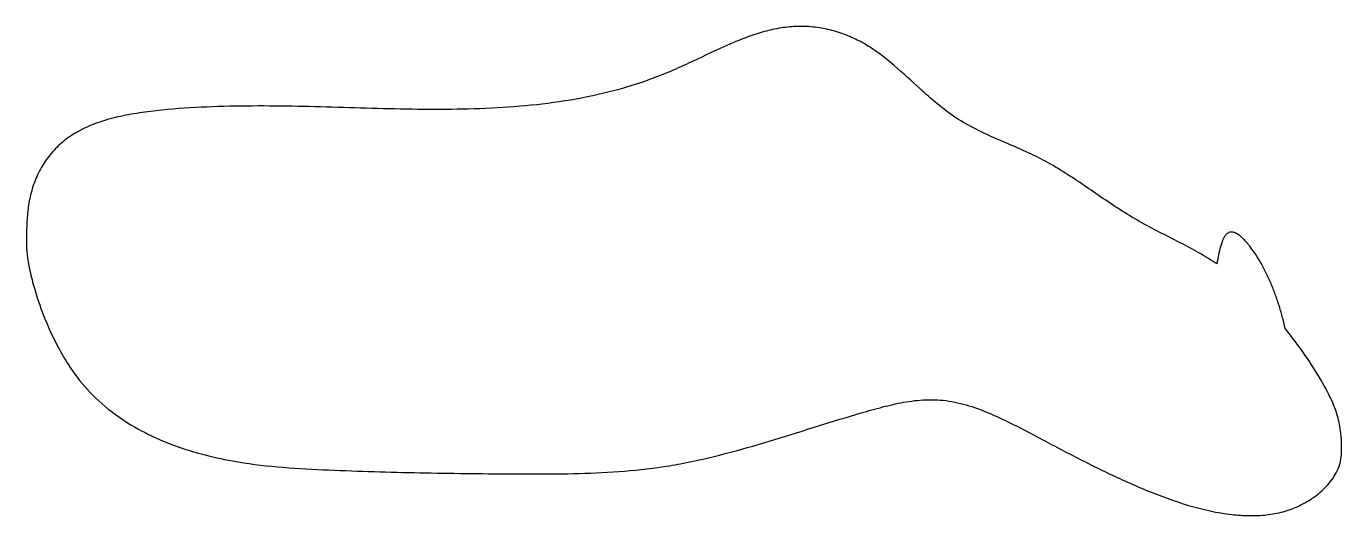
# Model space of a CAD drawing. Header units: millimetres. Extents: x 1 to 299, y 32 to 143.
import ezdxf

# ---------------------------------------------------------------- set-up
doc = ezdxf.new("R2010")
doc.units = ezdxf.units.MM
doc.layers.add('outline', color=7, linetype='Continuous')

msp = doc.modelspace()

# ---------------------------------------------------------------- linework, layer by layer
at = {"layer": 'outline'}
for points, knots in [([(270.77, 89.23), (270.49, 89.42), (270.21, 89.6), (267.1, 91.59), (264.13, 93.17), (258.08, 96.26), (255.01, 97.79), (249.04, 101.28), (246.16, 103.24), (240.46, 107.15), (237.64, 109.1), (233.25, 111.76), (231.76, 112.6), (228.72, 114.14), (227.18, 114.83), (222.44, 116.9), (219.21, 118.2), (214.55, 120.58), (213.02, 121.44), (210.07, 123.37), (208.66, 124.45), (205.94, 126.69), (204.64, 127.86), (201.43, 130.77), (199.55, 132.53), (196.31, 135.3), (195, 136.37), (192.59, 138.08), (191.53, 138.77), (189.32, 140), (188.18, 140.55), (185.82, 141.51), (184.61, 141.92), (182.14, 142.56), (180.88, 142.8), (178.33, 143.1), (177.04, 143.16), (174.45, 143.11), (173.16, 142.99), (170.59, 142.58), (169.32, 142.3), (166.8, 141.6), (165.56, 141.2), (162.48, 140.08), (160.67, 139.31), (156.19, 137.31), (153.55, 136.02), (149.34, 134.06), (147.77, 133.35), (144.62, 132.03), (143.04, 131.42), (138.23, 129.71), (134.95, 128.75), (128.29, 127.16), (124.92, 126.52), (118.12, 125.52), (114.7, 125.16), (107.84, 124.63), (104.4, 124.47), (97.52, 124.29), (94.08, 124.27), (87.19, 124.33), (83.74, 124.4), (76.85, 124.59), (73.41, 124.69), (66.52, 124.89), (63.08, 124.97), (56.2, 125.08), (52.76, 125.09), (45.88, 125), (42.45, 124.9), (35.59, 124.53), (32.18, 124.27), (27.1, 123.64), (25.43, 123.39), (22.18, 122.78), (20.6, 122.42), (17.45, 121.53), (15.88, 120.98), (13.6, 119.96), (12.84, 119.58), (11.02, 118.54), (9.97, 117.83), (8.01, 116.23), (7.1, 115.33), (5.45, 113.37), (4.71, 112.31), (3.42, 110.07), (2.87, 108.89), (1.98, 106.47), (1.62, 105.23), (1.1, 102.74), (0.94, 101.48), (0.74, 99.06), (0.68, 97.89), (0.62, 95.4), (0.59, 94.08), (0.71, 91.76), (0.83, 90.77), (1.23, 88.38), (1.54, 87), (2.46, 83.42), (3.14, 81.25), (5.07, 75.95), (6.43, 72.87), (8.82, 68.49), (9.66, 67.08), (11.91, 63.71), (13.41, 61.81), (16.76, 58.3), (18.59, 56.7), (22.5, 53.8), (24.57, 52.51), (28.87, 50.22), (31.09, 49.22), (35.63, 47.47), (37.93, 46.73), (42.62, 45.46), (44.99, 44.93), (50.76, 43.9), (54.17, 43.48), (61.02, 42.87), (64.46, 42.68), (71.34, 42.37), (74.79, 42.24), (81.68, 42.02), (85.13, 41.93), (92.02, 41.79), (95.46, 41.73), (102.36, 41.65), (105.8, 41.61), (112.69, 41.56), (116.14, 41.54), (123.02, 41.59), (126.45, 41.65), (133.31, 41.96), (136.74, 42.2), (141.86, 42.76), (143.56, 42.98), (146.96, 43.49), (148.65, 43.79), (153.72, 44.79), (157.08, 45.6), (163.78, 47.39), (167.11, 48.37), (173.75, 50.39), (177.06, 51.43), (183.59, 53.47), (186.82, 54.47), (191.68, 55.88), (193.3, 56.34), (196.49, 57.16), (198.06, 57.53), (201.33, 58.11), (203.02, 58.33), (206.47, 58.46), (208.22, 58.37), (211.71, 57.84), (213.45, 57.39), (216.83, 56.28), (218.47, 55.62), (222.49, 53.86), (224.84, 52.68), (228.68, 50.68), (230.18, 49.87), (233.16, 48.29), (234.63, 47.52), (239.1, 45.18), (242.12, 43.64), (248.3, 40.66), (251.46, 39.23), (257.84, 36.6), (261.06, 35.41), (267.55, 33.48), (270.82, 32.72), (275.44, 32.2), (276.74, 32.11), (278.05, 32.09)], [0, 0, 0, 0, 0.001624, 0.001624, 0.01789, 0.01789, 0.034512, 0.034512, 0.051369, 0.051369, 0.067964, 0.067964, 0.076244, 0.076244, 0.084433, 0.084433, 0.101284, 0.101284, 0.109778, 0.109778, 0.118357, 0.118357, 0.126834, 0.126834, 0.139316, 0.139316, 0.147491, 0.147491, 0.153615, 0.153615, 0.159754, 0.159754, 0.165922, 0.165922, 0.172125, 0.172125, 0.178366, 0.178366, 0.184643, 0.184643, 0.190956, 0.190956, 0.197285, 0.197285, 0.206812, 0.206812, 0.221027, 0.221027, 0.229341, 0.229341, 0.237555, 0.237555, 0.254089, 0.254089, 0.2707, 0.2707, 0.287349, 0.287349, 0.30401, 0.30401, 0.320689, 0.320689, 0.337374, 0.337374, 0.354055, 0.354055, 0.370726, 0.370726, 0.387382, 0.387382, 0.404031, 0.404031, 0.420614, 0.420614, 0.428808, 0.428808, 0.43662, 0.43662, 0.444659, 0.444659, 0.448743, 0.448743, 0.454841, 0.454841, 0.461011, 0.461011, 0.467255, 0.467255, 0.473532, 0.473532, 0.479765, 0.479765, 0.48588, 0.48588, 0.491545, 0.491545, 0.497935, 0.497935, 0.502781, 0.502781, 0.509647, 0.509647, 0.52066, 0.52066, 0.536941, 0.536941, 0.544847, 0.544847, 0.556573, 0.556573, 0.568327, 0.568327, 0.580137, 0.580137, 0.591928, 0.591928, 0.603652, 0.603652, 0.615433, 0.615433, 0.632044, 0.632044, 0.648724, 0.648724, 0.665415, 0.665415, 0.682107, 0.682107, 0.698798, 0.698798, 0.715487, 0.715487, 0.732164, 0.732164, 0.7488, 0.7488, 0.765414, 0.765414, 0.773742, 0.773742, 0.782047, 0.782047, 0.798785, 0.798785, 0.815604, 0.815604, 0.832393, 0.832393, 0.848752, 0.848752, 0.856906, 0.856906, 0.864705, 0.864705, 0.872962, 0.872962, 0.881424, 0.881424, 0.890077, 0.890077, 0.898641, 0.898641, 0.911346, 0.911346, 0.919614, 0.919614, 0.927654, 0.927654, 0.944064, 0.944064, 0.960853, 0.960853, 0.977479, 0.977479, 0.993663, 0.993663, 1, 1, 1, 1]), ([(286.25, 74.59), (286.11, 75.28), (285.94, 75.97), (285.55, 77.54), (285.3, 78.42), (284.77, 80.17), (284.48, 81.04), (283.86, 82.76), (283.53, 83.61), (282.83, 85.29), (282.45, 86.13), (281.65, 87.77), (281.23, 88.58), (280.4, 90.04), (280, 90.7), (279.3, 91.78), (279.01, 92.2), (278.5, 92.89), (278.29, 93.17), (277.94, 93.61), (277.79, 93.79), (277.49, 94.14), (277.34, 94.31), (276.95, 94.73), (276.71, 94.97), (276.27, 95.37), (276.07, 95.54), (275.71, 95.81), (275.56, 95.92), (275.23, 96.12), (275.06, 96.21), (274.79, 96.32), (274.7, 96.36), (274.52, 96.41), (274.43, 96.44), (274.24, 96.47), (274.14, 96.47), (273.95, 96.47), (273.86, 96.46), (273.67, 96.42), (273.58, 96.4), (273.4, 96.32), (273.32, 96.28), (273.16, 96.17), (273.08, 96.11), (272.94, 95.98), (272.87, 95.91), (272.74, 95.77), (272.68, 95.69), (272.54, 95.5), (272.47, 95.37), (272.32, 95.12), (272.26, 94.99), (272.1, 94.67), (272.02, 94.47), (271.83, 93.96), (271.73, 93.65), (271.5, 92.86), (271.38, 92.39), (271.11, 91.19), (270.98, 90.47), (270.83, 89.57), (270.8, 89.4), (270.77, 89.23)], [0, 0, 0, 0, 0.061879, 0.061879, 0.141754, 0.141754, 0.221612, 0.221612, 0.301458, 0.301458, 0.381293, 0.381293, 0.461117, 0.461117, 0.528499, 0.528499, 0.573467, 0.573467, 0.603465, 0.603465, 0.623471, 0.623471, 0.643472, 0.643472, 0.673425, 0.673425, 0.695873, 0.695873, 0.712699, 0.712699, 0.729467, 0.729467, 0.737877, 0.737877, 0.746271, 0.746271, 0.754641, 0.754641, 0.762987, 0.762987, 0.771327, 0.771327, 0.779685, 0.779685, 0.788074, 0.788074, 0.796488, 0.796488, 0.80492, 0.80492, 0.817564, 0.817564, 0.830231, 0.830231, 0.849239, 0.849239, 0.877776, 0.877776, 0.920636, 0.920636, 0.985019, 0.985019, 1, 1, 1, 1]), ([(278.05, 32.09), (278.9, 32.08), (279.76, 32.1), (281.88, 32.24), (283.14, 32.4), (285.64, 32.92), (286.87, 33.27), (289.27, 34.2), (290.43, 34.78), (292.62, 36.13), (293.65, 36.89), (295.06, 38.19), (295.51, 38.64), (296.36, 39.6), (296.75, 40.1), (297.47, 41.15), (297.79, 41.69), (298.34, 42.83), (298.57, 43.42), (298.89, 44.63), (298.98, 45.26), (299.08, 46.53), (299.08, 47.19), (299.05, 48.84), (298.99, 49.84), (298.75, 52.14), (298.51, 53.44), (297.75, 56.07), (297.21, 57.39), (295.95, 60.06), (295.24, 61.4), (293.34, 64.69), (292.1, 66.6), (289.37, 70.57), (287.85, 72.61), (286.25, 74.59)], [0, 0, 0, 0, 0.042845, 0.042845, 0.10687, 0.10687, 0.171297, 0.171297, 0.23628, 0.23628, 0.30063, 0.30063, 0.332794, 0.332794, 0.364824, 0.364824, 0.396676, 0.396676, 0.428329, 0.428329, 0.459926, 0.459926, 0.492768, 0.492768, 0.543109, 0.543109, 0.609228, 0.609228, 0.681044, 0.681044, 0.757517, 0.757517, 0.872035, 0.872035, 1, 1, 1, 1])]:
    msp.add_open_spline(points, degree=3, knots=knots, dxfattribs=at)

doc.saveas('drawing.dxf')
